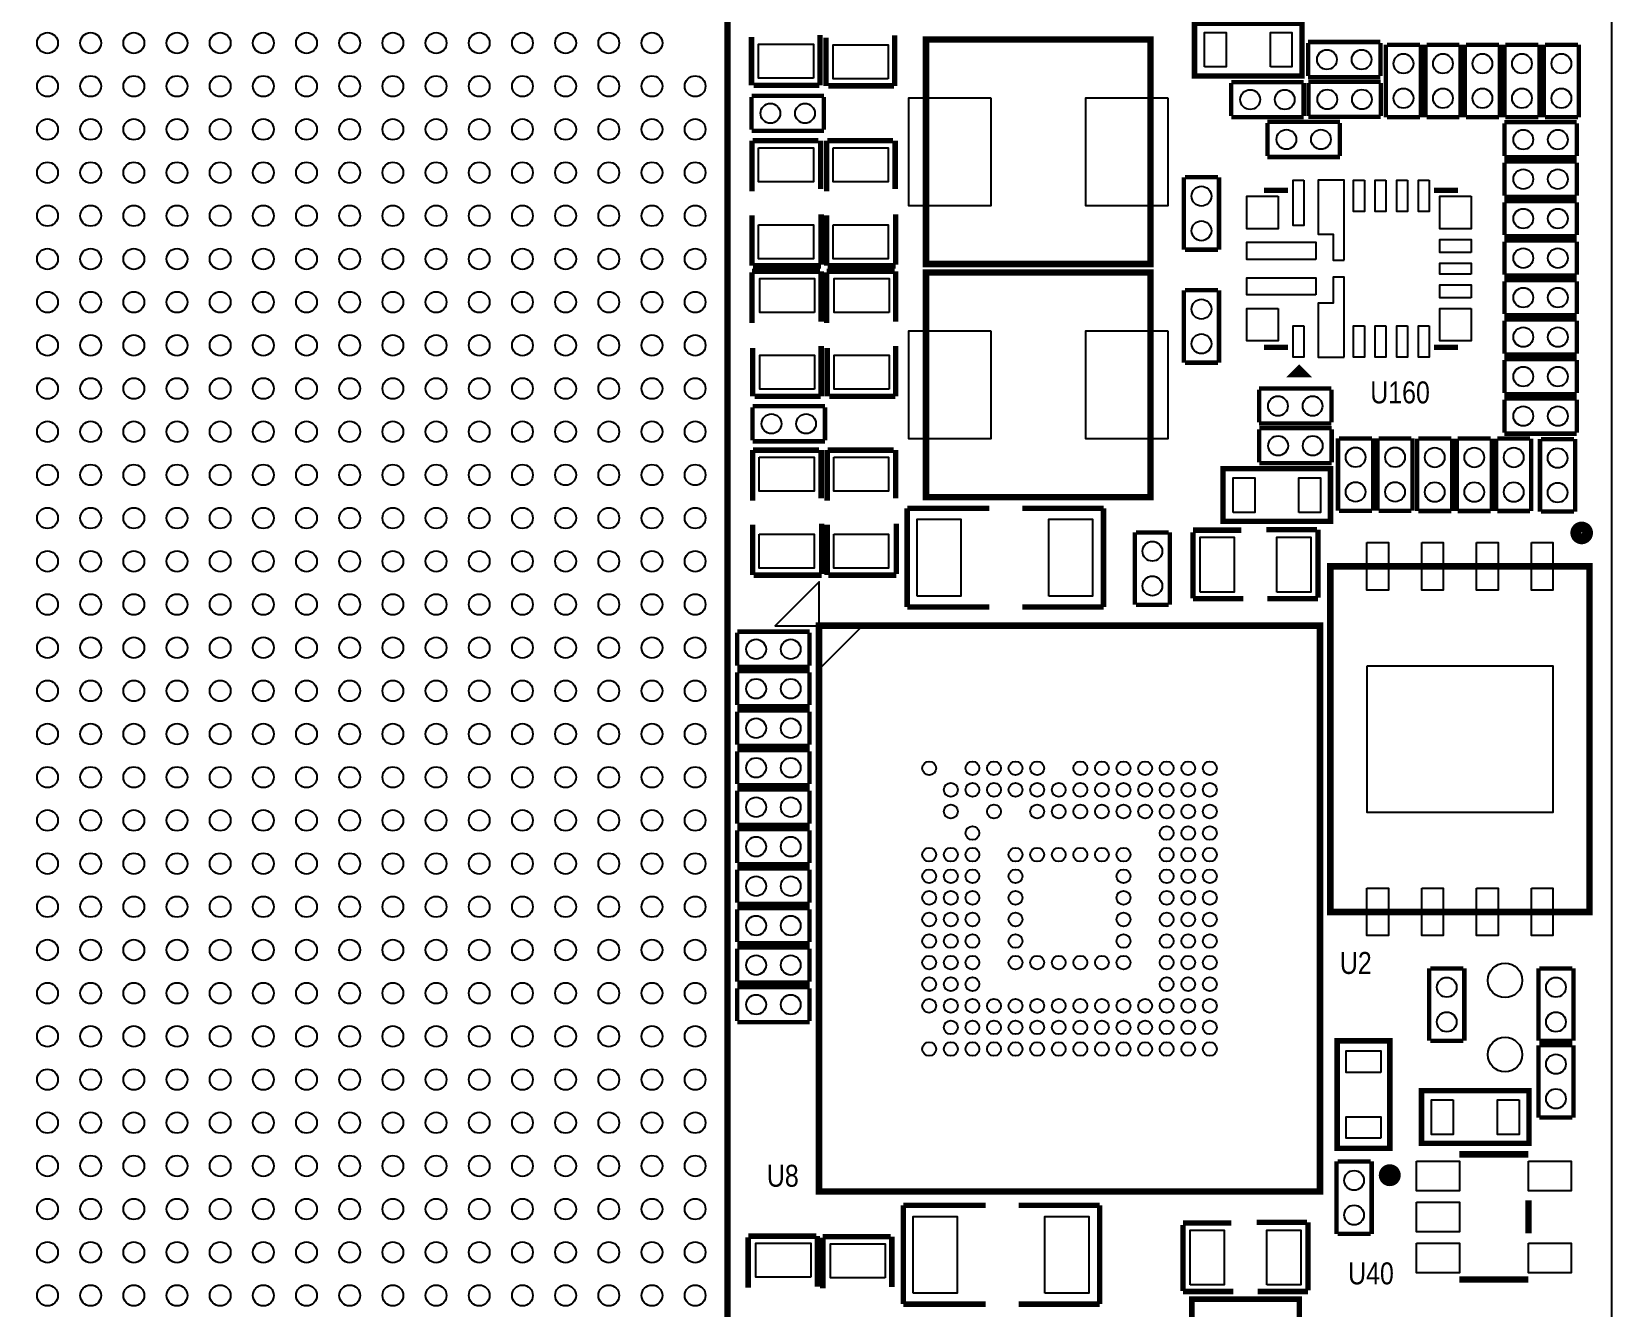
# Model space of a CAD drawing. Extents: x 0 to 80, y 0 to 80.
# Drawn here: x 43.41 to 80, y 33.29 to 62.83 of the extents above; entities that cross this region are included whole.
import ezdxf

# ---------------------------------------------------------------- set-up
doc = ezdxf.new("R2010")
doc.units = 0
for name, color, linetype in [('BG_OUTLINE', 2, 'CONTINUOUS'), ('PG_SILKSCREEN_TOP', 3, 'CONTINUOUS'), ('PIN_TOP', 4, 'CONTINUOUS'), ('RD_SILKSCREEN_TOP', 5, 'CONTINUOUS')]:
    doc.layers.add(name, color=color, linetype=linetype)

msp = doc.modelspace()

# ---------------------------------------------------------------- linework, layer by layer
at = {"layer": 'BG_OUTLINE'}
msp.add_lwpolyline([(0, 0), (0, 79.99984), (79.99984, 79.99984), (79.99984, 0)], close=True, dxfattribs=at)
at = {"layer": 'PG_SILKSCREEN_TOP'}
for points, const_width in [([(59.527694, 20.812506), (59.527694, 63.312294), (17.027906, 63.312294), (17.027906, 20.812506)], 0.150114), ([(72.8345, 63.0174), (70.3453, 63.0174), (70.3453, 61.7982), (72.8345, 61.7982)], 0.127), ([(64.125856, 57.445656), (69.325744, 57.445656), (69.325744, 62.645544), (64.125856, 62.645544)], 0.150114), ([(64.125856, 52.048156), (69.325744, 52.048156), (69.325744, 57.248044), (64.125856, 57.248044)], 0.150114), ([(72.61352, 54.88178), (72.76592, 55.03418), (72.91832, 54.88178)], 0.124968), ([(73.4949, 52.705), (71.0057, 52.705), (71.0057, 51.4858), (73.4949, 51.4858)], 0.127), ([(73.492106, 50.443892), (73.492106, 42.443908), (79.492094, 42.443908), (79.492094, 50.443892)], 0.1524), ([(61.64961, 35.969702), (73.24979, 35.969702), (73.24979, 49.069498), (61.64961, 49.069498)], 0.1524), ([(73.6473, 39.4589), (73.6473, 36.9697), (74.8665, 36.9697), (74.8665, 39.4589)], 0.127), ([(75.6031, 37.084), (78.0923, 37.084), (78.0923, 38.3032), (75.6031, 38.3032)], 0.127), ([(72.771, 33.4772), (70.2818, 33.4772), (70.2818, 32.258), (72.771, 32.258)], 0.127)]:
    msp.add_lwpolyline(points, close=True, dxfattribs=dict(at, const_width=const_width))
for points, const_width in [([(60.0837, 62.6999), (60.0837, 61.5823)], 0.127), ([(61.6712, 61.5823), (61.6712, 62.7507)], 0.127), ([(61.8109, 62.6872), (61.8109, 61.5696)], 0.127), ([(63.3984, 61.5696), (63.3984, 62.738)], 0.127), ([(72.9742, 62.5856), (74.6506, 62.5856)], 0.1016), ([(72.9742, 61.7982), (72.9742, 62.5602)], 0.1016), ([(74.6506, 62.5602), (74.6506, 61.7982)], 0.1016), ([(74.7776, 60.8457), (74.7776, 62.5221)], 0.1016), ([(74.803, 62.5221), (75.565, 62.5221)], 0.1016), ([(75.5904, 62.5221), (75.5904, 60.8457)], 0.1016), ([(75.692, 60.8457), (75.692, 62.5221)], 0.1016), ([(75.7174, 62.5221), (76.4794, 62.5221)], 0.1016), ([(76.5048, 62.5221), (76.5048, 60.8457)], 0.1016), ([(76.6064, 60.8457), (76.6064, 62.5221)], 0.1016), ([(76.6318, 62.5221), (77.3938, 62.5221)], 0.1016), ([(77.4192, 62.5221), (77.4192, 60.8457)], 0.1016), ([(77.5208, 60.8457), (77.5208, 62.5221)], 0.1016), ([(77.5462, 62.5221), (78.3082, 62.5221)], 0.1016), ([(78.3336, 62.5221), (78.3336, 60.8457)], 0.1016), ([(78.4352, 60.8457), (78.4352, 62.5221)], 0.1016), ([(78.4606, 62.5221), (79.2226, 62.5221)], 0.1016), ([(79.248, 62.5221), (79.248, 60.8457)], 0.1016), ([(60.1345, 61.5823), (61.6585, 61.5823)], 0.127), ([(61.8617, 61.5696), (63.3857, 61.5696)], 0.127), ([(71.1962, 61.6585), (72.8726, 61.6585)], 0.1016), ([(71.1962, 60.8711), (71.1962, 61.6331)], 0.1016), ([(72.8726, 61.6331), (72.8726, 60.8711)], 0.1016), ([(74.6506, 61.7728), (72.9742, 61.7728)], 0.1016), ([(72.98182, 61.66358), (74.65822, 61.66358)], 0.1016), ([(72.98182, 60.87618), (72.98182, 61.63818)], 0.1016), ([(74.65822, 61.63818), (74.65822, 60.87618)], 0.1016), ([(60.0837, 61.341), (61.7601, 61.341)], 0.1016), ([(60.0837, 60.5536), (60.0837, 61.3156)], 0.1016), ([(61.7601, 61.3156), (61.7601, 60.5536)], 0.1016), ([(72.8726, 60.8457), (71.1962, 60.8457)], 0.1016), ([(72.0344, 60.73648), (73.7108, 60.73648)], 0.1016), ([(72.0344, 59.94908), (72.0344, 60.71108)], 0.1016), ([(74.65822, 60.85078), (72.98182, 60.85078)], 0.1016), ([(73.7108, 60.71108), (73.7108, 59.94908)], 0.1016), ([(75.565, 60.8457), (74.803, 60.8457)], 0.1016), ([(76.4794, 60.8457), (75.7174, 60.8457)], 0.1016), ([(77.3938, 60.8457), (76.6318, 60.8457)], 0.1016), ([(77.5208, 60.7314), (79.1972, 60.7314)], 0.1016), ([(77.5208, 59.944), (77.5208, 60.706)], 0.1016), ([(78.3082, 60.8457), (77.5462, 60.8457)], 0.1016), ([(79.2226, 60.8457), (78.4606, 60.8457)], 0.1016), ([(79.1972, 60.706), (79.1972, 59.944)], 0.1016), ([(61.7601, 60.5282), (60.0837, 60.5282)], 0.1016), ([(60.0964, 60.2996), (60.0964, 59.1312)], 0.127), ([(61.6331, 60.2996), (60.1091, 60.2996)], 0.127), ([(61.6839, 59.182), (61.6839, 60.2996)], 0.127), ([(61.8236, 60.2996), (61.8236, 59.1312)], 0.127), ([(63.3603, 60.2996), (61.8363, 60.2996)], 0.127), ([(63.4111, 59.182), (63.4111, 60.2996)], 0.127), ([(73.7108, 59.92368), (72.0344, 59.92368)], 0.1016), ([(79.1972, 59.9186), (77.5208, 59.9186)], 0.1016), ([(77.5208, 59.817), (79.1972, 59.817)], 0.1016), ([(77.5208, 59.0296), (77.5208, 59.7916)], 0.1016), ([(79.1972, 59.7916), (79.1972, 59.0296)], 0.1016), ([(70.09892, 57.77738), (70.09892, 59.45378)], 0.1016), ([(70.12432, 59.45378), (70.88632, 59.45378)], 0.1016), ([(70.91172, 59.45378), (70.91172, 57.77738)], 0.1016), ([(71.95312, 59.14898), (72.51192, 59.14898)], 0.124968), ([(75.89012, 59.14898), (76.44892, 59.14898)], 0.124968), ([(79.1972, 59.0042), (77.5208, 59.0042)], 0.1016), ([(77.5208, 58.9026), (79.1972, 58.9026)], 0.1016), ([(77.5208, 58.1152), (77.5208, 58.8772)], 0.1016), ([(79.1972, 58.8772), (79.1972, 58.1152)], 0.1016), ([(60.0964, 57.404), (60.0964, 58.5724)], 0.127), ([(61.6966, 58.5978), (61.6966, 57.4294)], 0.127), ([(61.8236, 57.404), (61.8236, 58.5724)], 0.127), ([(63.4238, 58.5978), (63.4238, 57.4294)], 0.127), ([(70.88632, 57.77738), (70.12432, 57.77738)], 0.1016), ([(79.1972, 58.0898), (77.5208, 58.0898)], 0.1016), ([(77.5208, 57.9882), (79.1972, 57.9882)], 0.1016), ([(77.5208, 57.2008), (77.5208, 57.9628)], 0.1016), ([(79.1972, 57.9628), (79.1972, 57.2008)], 0.1016), ([(61.6966, 57.404), (60.1218, 57.404)], 0.127), ([(63.4238, 57.404), (61.849, 57.404)], 0.127), ([(60.0964, 57.277), (61.6712, 57.277)], 0.127), ([(60.0964, 56.0832), (60.0964, 57.2516)], 0.127), ([(61.6966, 57.277), (61.6966, 56.1086)], 0.127), ([(61.8236, 57.277), (63.3984, 57.277)], 0.127), ([(61.8236, 56.0832), (61.8236, 57.2516)], 0.127), ([(63.4238, 57.277), (63.4238, 56.1086)], 0.127), ([(79.1972, 57.1754), (77.5208, 57.1754)], 0.1016), ([(77.5208, 57.0738), (79.1972, 57.0738)], 0.1016), ([(77.5208, 56.2864), (77.5208, 57.0484)], 0.1016), ([(79.1972, 57.0484), (79.1972, 56.2864)], 0.1016), ([(70.09892, 55.16118), (70.09892, 56.83758)], 0.1016), ([(70.12432, 56.83758), (70.88632, 56.83758)], 0.1016), ([(70.91172, 56.83758), (70.91172, 55.16118)], 0.1016), ([(79.1972, 56.261), (77.5208, 56.261)], 0.1016), ([(77.5208, 56.1594), (79.1972, 56.1594)], 0.1016), ([(77.5208, 55.372), (77.5208, 56.134)], 0.1016), ([(79.1972, 56.134), (79.1972, 55.372)], 0.1016), ([(60.1091, 55.499), (60.1091, 54.3814)], 0.127), ([(61.6966, 54.3814), (61.6966, 55.5498)], 0.127), ([(61.8363, 55.499), (61.8363, 54.3814)], 0.127), ([(63.4238, 54.3814), (63.4238, 55.5498)], 0.127), ([(71.95312, 55.51678), (72.51192, 55.51678)], 0.124968), ([(75.89012, 55.51678), (76.44892, 55.51678)], 0.124968), ([(79.1972, 55.3466), (77.5208, 55.3466)], 0.1016), ([(77.5208, 55.245), (79.1972, 55.245)], 0.1016), ([(77.5208, 54.4576), (77.5208, 55.2196)], 0.1016), ([(79.1972, 55.2196), (79.1972, 54.4576)], 0.1016), ([(70.88632, 55.16118), (70.12432, 55.16118)], 0.1016), ([(71.83882, 54.56428), (73.51522, 54.56428)], 0.1016), ([(71.83882, 53.77688), (71.83882, 54.53888)], 0.1016), ([(73.51522, 54.53888), (73.51522, 53.77688)], 0.1016), ([(60.1091, 54.1528), (61.7855, 54.1528)], 0.1016), ([(60.1091, 53.3654), (60.1091, 54.1274)], 0.1016), ([(60.1599, 54.3814), (61.6839, 54.3814)], 0.127), ([(61.7855, 54.1274), (61.7855, 53.3654)], 0.1016), ([(61.8871, 54.3814), (63.4111, 54.3814)], 0.127), ([(79.1972, 54.4322), (77.5208, 54.4322)], 0.1016), ([(77.5208, 54.3306), (79.1972, 54.3306)], 0.1016), ([(77.5208, 53.5432), (77.5208, 54.3052)], 0.1016), ([(79.1972, 54.3052), (79.1972, 53.5432)], 0.1016), ([(73.51522, 53.75148), (71.83882, 53.75148)], 0.1016), ([(71.8439, 53.6448), (73.5203, 53.6448)], 0.1016), ([(71.8439, 52.8574), (71.8439, 53.6194)], 0.1016), ([(73.5203, 53.6194), (73.5203, 52.8574)], 0.1016), ([(73.66762, 51.73218), (73.66762, 53.40858)], 0.1016), ([(73.69302, 53.40858), (74.45502, 53.40858)], 0.1016), ([(74.48042, 53.40858), (74.48042, 51.73218)], 0.1016), ([(74.58202, 51.73218), (74.58202, 53.40858)], 0.1016), ([(74.60742, 53.40858), (75.36942, 53.40858)], 0.1016), ([(75.39482, 53.40858), (75.39482, 51.73218)], 0.1016), ([(75.5015, 51.7271), (75.5015, 53.4035)], 0.1016), ([(75.5269, 53.4035), (76.2889, 53.4035)], 0.1016), ([(76.3143, 53.4035), (76.3143, 51.7271)], 0.1016), ([(76.4159, 51.7271), (76.4159, 53.4035)], 0.1016), ([(76.4413, 53.4035), (77.2033, 53.4035)], 0.1016), ([(77.2287, 53.4035), (77.2287, 51.7271)], 0.1016), ([(77.3303, 51.7271), (77.3303, 53.4035)], 0.1016), ([(77.3557, 53.4035), (78.1177, 53.4035)], 0.1016), ([(79.1972, 53.5178), (77.5208, 53.5178)], 0.1016), ([(78.1431, 53.4035), (78.1431, 51.7271)], 0.1016), ([(78.3463, 51.7144), (78.3463, 53.3908)], 0.1016), ([(78.3717, 53.3908), (79.1337, 53.3908)], 0.1016), ([(79.1591, 53.3908), (79.1591, 51.7144)], 0.1016), ([(60.1091, 53.1368), (60.1091, 51.9684)], 0.127), ([(61.7855, 53.34), (60.1091, 53.34)], 0.1016), ([(61.6458, 53.1368), (60.1218, 53.1368)], 0.127), ([(61.6966, 52.0192), (61.6966, 53.1368)], 0.127), ([(61.8363, 53.1368), (61.8363, 51.9684)], 0.127), ([(63.373, 53.1368), (61.849, 53.1368)], 0.127), ([(63.4238, 52.0192), (63.4238, 53.1368)], 0.127), ([(73.5203, 52.832), (71.8439, 52.832)], 0.1016), ([(63.6905, 51.7906), (63.6905, 49.5046)], 0.127), ([(65.5955, 51.7906), (63.6905, 51.7906)], 0.127), ([(66.3575, 51.7906), (68.2371, 51.7906)], 0.127), ([(68.2371, 51.7906), (68.2371, 49.5046)], 0.127), ([(74.45502, 51.73218), (73.69302, 51.73218)], 0.1016), ([(75.36942, 51.73218), (74.60742, 51.73218)], 0.1016), ([(76.2889, 51.7271), (75.5269, 51.7271)], 0.1016), ([(77.2033, 51.7271), (76.4413, 51.7271)], 0.1016), ([(78.1177, 51.7271), (77.3557, 51.7271)], 0.1016), ([(79.1337, 51.7144), (78.3717, 51.7144)], 0.1016), ([(60.1091, 50.2412), (60.1091, 51.4096)], 0.127), ([(61.7093, 51.435), (61.7093, 50.2666)], 0.127), ([(61.8363, 50.2412), (61.8363, 51.4096)], 0.127), ([(63.4365, 51.435), (63.4365, 50.2666)], 0.127), ([(68.961, 49.5554), (68.961, 51.2318)], 0.1016), ([(68.9864, 51.2318), (69.7484, 51.2318)], 0.1016), ([(69.7738, 51.2318), (69.7738, 49.5554)], 0.1016), ([(71.4248, 51.2826), (70.3072, 51.2826)], 0.127), ([(70.3072, 51.2318), (70.3072, 49.7078)], 0.127), ([(72.009, 51.2953), (73.1774, 51.2953)], 0.127), ([(73.2028, 51.2953), (73.2028, 49.7205)], 0.127), ([(61.7093, 50.2412), (60.1345, 50.2412)], 0.127), ([(63.4365, 50.2412), (61.8617, 50.2412)], 0.127), ([(63.6905, 49.5046), (65.5955, 49.5046)], 0.127), ([(68.2371, 49.5046), (66.3575, 49.5046)], 0.127), ([(69.7484, 49.5554), (68.9864, 49.5554)], 0.1016), ([(70.3072, 49.6951), (71.4756, 49.6951)], 0.127), ([(73.2028, 49.6951), (72.0344, 49.6951)], 0.127), ([(59.7535, 48.9331), (61.4299, 48.9331)], 0.1016), ([(59.7535, 48.1457), (59.7535, 48.9077)], 0.1016), ([(61.4299, 48.9077), (61.4299, 48.1457)], 0.1016), ([(61.4299, 48.1203), (59.7535, 48.1203)], 0.1016), ([(59.7535, 48.0187), (61.4299, 48.0187)], 0.1016), ([(59.7535, 47.2313), (59.7535, 47.9933)], 0.1016), ([(61.4299, 47.9933), (61.4299, 47.2313)], 0.1016), ([(61.4299, 47.2059), (59.7535, 47.2059)], 0.1016), ([(59.7535, 47.1043), (61.4299, 47.1043)], 0.1016), ([(59.7535, 46.3169), (59.7535, 47.0789)], 0.1016), ([(61.4299, 47.0789), (61.4299, 46.3169)], 0.1016), ([(61.4299, 46.2915), (59.7535, 46.2915)], 0.1016), ([(59.7535, 46.1899), (61.4299, 46.1899)], 0.1016), ([(59.7535, 45.4025), (59.7535, 46.1645)], 0.1016), ([(61.4299, 46.1645), (61.4299, 45.4025)], 0.1016), ([(61.4299, 45.3771), (59.7535, 45.3771)], 0.1016), ([(59.7535, 45.2755), (61.4299, 45.2755)], 0.1016), ([(59.7535, 44.4881), (59.7535, 45.2501)], 0.1016), ([(61.4299, 45.2501), (61.4299, 44.4881)], 0.1016), ([(61.4299, 44.4627), (59.7535, 44.4627)], 0.1016), ([(59.7535, 44.3611), (61.4299, 44.3611)], 0.1016), ([(59.7535, 43.5737), (59.7535, 44.3357)], 0.1016), ([(61.4299, 44.3357), (61.4299, 43.5737)], 0.1016), ([(61.4299, 43.5483), (59.7535, 43.5483)], 0.1016), ([(59.7535, 43.4467), (61.4299, 43.4467)], 0.1016), ([(59.7535, 42.6593), (59.7535, 43.4213)], 0.1016), ([(61.4299, 43.4213), (61.4299, 42.6593)], 0.1016), ([(61.4299, 42.6339), (59.7535, 42.6339)], 0.1016), ([(59.7535, 42.5323), (61.4299, 42.5323)], 0.1016), ([(59.7535, 41.7449), (59.7535, 42.5069)], 0.1016), ([(61.4299, 42.5069), (61.4299, 41.7449)], 0.1016), ([(61.4299, 41.7195), (59.7535, 41.7195)], 0.1016), ([(59.7535, 41.6179), (61.4299, 41.6179)], 0.1016), ([(59.7535, 40.8305), (59.7535, 41.5925)], 0.1016), ([(61.4299, 41.5925), (61.4299, 40.8305)], 0.1016), ([(75.7809, 39.4589), (75.7809, 41.1353)], 0.1016), ([(75.8063, 41.1353), (76.5683, 41.1353)], 0.1016), ([(76.5937, 41.1353), (76.5937, 39.4589)], 0.1016), ([(78.3082, 39.4589), (78.3082, 41.1353)], 0.1016), ([(78.3336, 41.1353), (79.0956, 41.1353)], 0.1016), ([(79.121, 41.1353), (79.121, 39.4589)], 0.1016), ([(61.4299, 40.8051), (59.7535, 40.8051)], 0.1016), ([(59.7535, 40.7035), (61.4299, 40.7035)], 0.1016), ([(59.7535, 39.9161), (59.7535, 40.6781)], 0.1016), ([(61.4299, 40.6781), (61.4299, 39.9161)], 0.1016), ([(61.4299, 39.8907), (59.7535, 39.8907)], 0.1016), ([(76.5683, 39.4589), (75.8063, 39.4589)], 0.1016), ([(78.3082, 37.6809), (78.3082, 39.3573)], 0.1016), ([(79.0956, 39.4589), (78.3336, 39.4589)], 0.1016), ([(78.3336, 39.3573), (79.0956, 39.3573)], 0.1016), ([(79.121, 39.3573), (79.121, 37.6809)], 0.1016), ([(79.0956, 37.6809), (78.3336, 37.6809)], 0.1016), ([(73.6346, 34.9885), (73.6346, 36.6649)], 0.1016), ([(73.66, 36.6649), (74.422, 36.6649)], 0.1016), ([(74.4474, 36.6649), (74.4474, 34.9885)], 0.1016), ([(76.4794, 36.832286), (78.0796, 36.832286)], 0.1524), ([(63.6016, 35.6489), (63.6016, 33.3629)], 0.127), ([(65.5066, 35.6489), (63.6016, 35.6489)], 0.127), ([(66.2686, 35.6489), (68.1482, 35.6489)], 0.127), ([(68.1482, 35.6489), (68.1482, 33.3629)], 0.127), ([(78.0796, 35.7632), (78.0796, 35.0012)], 0.1524), ([(71.1962, 35.2425), (70.0786, 35.2425)], 0.127), ([(70.0786, 35.1917), (70.0786, 33.6677)], 0.127), ([(71.7804, 35.2552), (72.9488, 35.2552)], 0.127), ([(72.9742, 35.2552), (72.9742, 33.6804)], 0.127), ([(60.0075, 34.9377), (61.5823, 34.9377)], 0.127), ([(60.0075, 33.7439), (60.0075, 34.9123)], 0.127), ([(61.6077, 34.9377), (61.6077, 33.7693)], 0.127), ([(61.7347, 34.925), (63.3095, 34.925)], 0.127), ([(61.7347, 33.7312), (61.7347, 34.8996)], 0.127), ([(63.3349, 34.925), (63.3349, 33.7566)], 0.127), ([(74.422, 34.9885), (73.66, 34.9885)], 0.1016), ([(70.0786, 33.655), (71.247, 33.655)], 0.127), ([(72.9742, 33.655), (71.8058, 33.655)], 0.127), ([(78.0796, 33.932114), (76.4794, 33.932114)], 0.1524), ([(63.6016, 33.3629), (65.5066, 33.3629)], 0.127), ([(68.1482, 33.3629), (66.2686, 33.3629)], 0.127)]:
    msp.add_lwpolyline(points, dxfattribs=dict(at, const_width=const_width))
for points, const_width in [([(79.448406, 51.2191, 1), (79.174594, 51.2191, 1)], 0.249936), ([(74.9935, 36.3474, 1), (74.7395, 36.3474, 1)], 0.254)]:
    msp.add_lwpolyline(points, format="xyb", close=True, dxfattribs=dict(at, const_width=const_width))
for points in [[(61.648848, 49.070514), (61.648848, 50.086514), (60.632848, 49.070514)], [(61.642752, 49.075086), (61.642752, 48.059086), (62.658752, 49.075086)]]:
    msp.add_lwpolyline(points, close=True, dxfattribs=at)
at = {"layer": 'PIN_TOP'}
for points in [[(70.57771, 62.00775), (70.57771, 62.80785), (71.077836, 62.80785), (71.077836, 62.00775)], [(72.10171, 62.00775), (72.10171, 62.80785), (72.601836, 62.80785), (72.601836, 62.00775)], [(61.5188, 61.7474), (60.2488, 61.7474), (60.2488, 62.5348), (61.5188, 62.5348)], [(63.246, 61.7347), (61.976, 61.7347), (61.976, 62.5221), (63.246, 62.5221)], [(65.625726, 61.295661), (65.625726, 58.795539), (63.725806, 58.795539), (63.725806, 61.295661)], [(69.725794, 61.295661), (69.725794, 58.795539), (67.825874, 58.795539), (67.825874, 61.295661)], [(60.2488, 60.1345), (61.5188, 60.1345), (61.5188, 59.3471), (60.2488, 59.3471)], [(61.976, 60.1345), (63.246, 60.1345), (63.246, 59.3471), (61.976, 59.3471)], [(72.878696, 59.388248), (72.878696, 58.338212), (72.62876, 58.338212), (72.62876, 59.388248)], [(73.808844, 57.538112), (73.808844, 59.387994), (73.208896, 59.387994), (73.208896, 58.13806), (73.558908, 58.13806), (73.558908, 57.538112)], [(74.278744, 59.388248), (74.278744, 58.663332), (74.028808, 58.663332), (74.028808, 59.388248)], [(74.778616, 59.388248), (74.778616, 58.663332), (74.52868, 58.663332), (74.52868, 59.388248)], [(75.278742, 59.388248), (75.278742, 58.663332), (75.028806, 58.663332), (75.028806, 59.388248)], [(75.778614, 59.388248), (75.778614, 58.663332), (75.528678, 58.663332), (75.528678, 59.388248)], [(72.278748, 59.013217), (72.278748, 58.263155), (71.553832, 58.263155), (71.553832, 59.013217)], [(76.75372, 59.013217), (76.75372, 58.263155), (76.028804, 58.263155), (76.028804, 59.013217)], [(60.2488, 58.3565), (61.5188, 58.3565), (61.5188, 57.5691), (60.2488, 57.5691)], [(61.976, 58.3565), (63.246, 58.3565), (63.246, 57.5691), (61.976, 57.5691)], [(73.153651, 57.548145), (71.553705, 57.548145), (71.553705, 57.948195), (73.153651, 57.948195)], [(76.75372, 57.713245), (76.028804, 57.713245), (76.028804, 58.013219), (76.75372, 58.013219)], [(76.75372, 57.213246), (76.028804, 57.213246), (76.028804, 57.463182), (76.75372, 57.463182)], [(61.5442, 56.3245), (60.2742, 56.3245), (60.2742, 57.1119), (61.5442, 57.1119)], [(63.2714, 56.3245), (62.0014, 56.3245), (62.0014, 57.1119), (63.2714, 57.1119)], [(73.153651, 56.728233), (71.553705, 56.728233), (71.553705, 57.128283), (73.153651, 57.128283)], [(73.808844, 55.28818), (73.808844, 57.138062), (73.558908, 57.138062), (73.558908, 56.538114), (73.208896, 56.538114), (73.208896, 55.28818)], [(76.75372, 56.663209), (76.028804, 56.663209), (76.028804, 56.963183), (76.75372, 56.963183)], [(72.278748, 56.413273), (72.278748, 55.663211), (71.553832, 55.663211), (71.553832, 56.413273)], [(76.75372, 56.413273), (76.75372, 55.663211), (76.028804, 55.663211), (76.028804, 56.413273)], [(72.878696, 56.013096), (72.878696, 55.28818), (72.62876, 55.28818), (72.62876, 56.013096)], [(74.278744, 56.013096), (74.278744, 55.28818), (74.028808, 55.28818), (74.028808, 56.013096)], [(74.778616, 56.013096), (74.778616, 55.28818), (74.52868, 55.28818), (74.52868, 56.013096)], [(75.278742, 56.013096), (75.278742, 55.28818), (75.028806, 55.28818), (75.028806, 56.013096)], [(75.778614, 56.013096), (75.778614, 55.28818), (75.528678, 55.28818), (75.528678, 56.013096)], [(65.625726, 55.898161), (65.625726, 53.398039), (63.725806, 53.398039), (63.725806, 55.898161)], [(69.725794, 55.898161), (69.725794, 53.398039), (67.825874, 53.398039), (67.825874, 55.898161)], [(61.5442, 54.5465), (60.2742, 54.5465), (60.2742, 55.3339), (61.5442, 55.3339)], [(63.2714, 54.5465), (62.0014, 54.5465), (62.0014, 55.3339), (63.2714, 55.3339)], [(60.2615, 52.9717), (61.5315, 52.9717), (61.5315, 52.1843), (60.2615, 52.1843)], [(61.9887, 52.9717), (63.2587, 52.9717), (63.2587, 52.1843), (61.9887, 52.1843)], [(71.23811, 51.69535), (71.23811, 52.49545), (71.738236, 52.49545), (71.738236, 51.69535)], [(72.76211, 51.69535), (72.76211, 52.49545), (73.262236, 52.49545), (73.262236, 51.69535)], [(63.9191, 49.7586), (63.9191, 51.5366), (64.9351, 51.5366), (64.9351, 49.7586)], [(66.9671, 49.7586), (66.9671, 51.5366), (67.9831, 51.5366), (67.9831, 49.7586)], [(60.2615, 51.1937), (61.5315, 51.1937), (61.5315, 50.4063), (60.2615, 50.4063)], [(61.9887, 51.1937), (63.2587, 51.1937), (63.2587, 50.4063), (61.9887, 50.4063)], [(70.4723, 49.8475), (70.4723, 51.1175), (71.2597, 51.1175), (71.2597, 49.8475)], [(72.2503, 49.8475), (72.2503, 51.1175), (73.0377, 51.1175), (73.0377, 49.8475)], [(74.337164, 50.993929), (74.837036, 50.993929), (74.837036, 49.893855), (74.337164, 49.893855)], [(75.607164, 50.993929), (76.107036, 50.993929), (76.107036, 49.893855), (75.607164, 49.893855)], [(76.877164, 50.993929), (77.377036, 50.993929), (77.377036, 49.893855), (76.877164, 49.893855)], [(78.147164, 50.993929), (78.647036, 50.993929), (78.647036, 49.893855), (78.147164, 49.893855)], [(74.342117, 48.143922), (78.642083, 48.143922), (78.642083, 44.743878), (74.342117, 44.743878)], [(74.337164, 42.993945), (74.837036, 42.993945), (74.837036, 41.893871), (74.337164, 41.893871)], [(75.607164, 42.993945), (76.107036, 42.993945), (76.107036, 41.893871), (75.607164, 41.893871)], [(76.877164, 42.993945), (77.377036, 42.993945), (77.377036, 41.893871), (76.877164, 41.893871)], [(78.147164, 42.993945), (78.647036, 42.993945), (78.647036, 41.893871), (78.147164, 41.893871)], [(74.65695, 38.726237), (73.85685, 38.726237), (73.85685, 39.226363), (74.65695, 39.226363)], [(76.335763, 38.09365), (76.335763, 37.29355), (75.835637, 37.29355), (75.835637, 38.09365)], [(77.859763, 38.09365), (77.859763, 37.29355), (77.359637, 37.29355), (77.359637, 38.09365)], [(74.65695, 37.202237), (73.85685, 37.202237), (73.85685, 37.702363), (74.65695, 37.702363)], [(75.489308, 36.67506), (76.479908, 36.67506), (76.479908, 35.98926), (75.489308, 35.98926)], [(78.079092, 36.67506), (79.069692, 36.67506), (79.069692, 35.98926), (78.079092, 35.98926)], [(75.489308, 35.7251), (76.479908, 35.7251), (76.479908, 35.0393), (75.489308, 35.0393)], [(63.8302, 33.6169), (63.8302, 35.3949), (64.8462, 35.3949), (64.8462, 33.6169)], [(66.8782, 33.6169), (66.8782, 35.3949), (67.8942, 35.3949), (67.8942, 33.6169)], [(61.4553, 33.9852), (60.1853, 33.9852), (60.1853, 34.7726), (61.4553, 34.7726)], [(70.2437, 33.8074), (70.2437, 35.0774), (71.0311, 35.0774), (71.0311, 33.8074)], [(72.0217, 33.8074), (72.0217, 35.0774), (72.8091, 35.0774), (72.8091, 33.8074)], [(75.489308, 34.77514), (76.479908, 34.77514), (76.479908, 34.08934), (75.489308, 34.08934)], [(78.079092, 34.77514), (79.069692, 34.77514), (79.069692, 34.08934), (78.079092, 34.08934)], [(63.1825, 33.9725), (61.9125, 33.9725), (61.9125, 34.7599), (63.1825, 34.7599)]]:
    msp.add_lwpolyline(points, close=True, dxfattribs=at)
for centre, radius in [((43.777916, 62.562486), 0.2413), ((44.777914, 62.562486), 0.2413), ((45.777912, 62.562486), 0.2413), ((46.77791, 62.562486), 0.2413), ((47.777908, 62.562486), 0.2413), ((48.777906, 62.562486), 0.2413), ((49.777904, 62.562486), 0.2413), ((50.777902, 62.562486), 0.2413), ((51.7779, 62.562486), 0.2413), ((52.777898, 62.562486), 0.2413), ((53.777896, 62.562486), 0.2413), ((54.777894, 62.562486), 0.2413), ((55.777892, 62.562486), 0.2413), ((56.77789, 62.562486), 0.2413), ((57.777888, 62.562486), 0.2413), ((73.411588, 62.1792), 0.2286), ((74.213212, 62.1792), 0.2286), ((75.184, 62.084712), 0.2286), ((76.0984, 62.084712), 0.2286), ((77.0128, 62.084712), 0.2286), ((77.9272, 62.084712), 0.2286), ((78.8416, 62.084712), 0.2286), ((43.777916, 61.562488), 0.2413), ((44.777914, 61.562488), 0.2413), ((45.777912, 61.562488), 0.2413), ((46.77791, 61.562488), 0.2413), ((47.777908, 61.562488), 0.2413), ((48.777906, 61.562488), 0.2413), ((49.777904, 61.562488), 0.2413), ((50.777902, 61.562488), 0.2413), ((51.7779, 61.562488), 0.2413), ((52.777898, 61.562488), 0.2413), ((53.777896, 61.562488), 0.2413), ((54.777894, 61.562488), 0.2413), ((55.777892, 61.562488), 0.2413), ((56.77789, 61.562488), 0.2413), ((57.777888, 61.562488), 0.2413), ((58.777886, 61.562488), 0.2413), ((71.633588, 61.2521), 0.2286), ((72.435212, 61.2521), 0.2286), ((73.419208, 61.25718), 0.2286), ((74.220832, 61.25718), 0.2286), ((75.184, 61.283088), 0.2286), ((76.0984, 61.283088), 0.2286), ((77.0128, 61.283088), 0.2286), ((77.9272, 61.283088), 0.2286), ((78.8416, 61.283088), 0.2286), ((60.521088, 60.9346), 0.2286), ((61.322712, 60.9346), 0.2286), ((43.777916, 60.56249), 0.2413), ((44.777914, 60.56249), 0.2413), ((45.777912, 60.56249), 0.2413), ((46.77791, 60.56249), 0.2413), ((47.777908, 60.56249), 0.2413), ((48.777906, 60.56249), 0.2413), ((49.777904, 60.56249), 0.2413), ((50.777902, 60.56249), 0.2413), ((51.7779, 60.56249), 0.2413), ((52.777898, 60.56249), 0.2413), ((53.777896, 60.56249), 0.2413), ((54.777894, 60.56249), 0.2413), ((55.777892, 60.56249), 0.2413), ((56.77789, 60.56249), 0.2413), ((57.777888, 60.56249), 0.2413), ((58.777886, 60.56249), 0.2413), ((72.471788, 60.33008), 0.2286), ((73.273412, 60.33008), 0.2286), ((77.958188, 60.325), 0.2286), ((78.759812, 60.325), 0.2286), ((43.777916, 59.562492), 0.2413), ((44.777914, 59.562492), 0.2413), ((45.777912, 59.562492), 0.2413), ((46.77791, 59.562492), 0.2413), ((47.777908, 59.562492), 0.2413), ((48.777906, 59.562492), 0.2413), ((49.777904, 59.562492), 0.2413), ((50.777902, 59.562492), 0.2413), ((51.7779, 59.562492), 0.2413), ((52.777898, 59.562492), 0.2413), ((53.777896, 59.562492), 0.2413), ((54.777894, 59.562492), 0.2413), ((55.777892, 59.562492), 0.2413), ((56.77789, 59.562492), 0.2413), ((57.777888, 59.562492), 0.2413), ((58.777886, 59.562492), 0.2413), ((77.958188, 59.4106), 0.2286), ((78.759812, 59.4106), 0.2286), ((70.50532, 59.016392), 0.2286), ((43.777916, 58.562494), 0.2413), ((44.777914, 58.562494), 0.2413), ((45.777912, 58.562494), 0.2413), ((46.77791, 58.562494), 0.2413), ((47.777908, 58.562494), 0.2413), ((48.777906, 58.562494), 0.2413), ((49.777904, 58.562494), 0.2413), ((50.777902, 58.562494), 0.2413), ((51.7779, 58.562494), 0.2413), ((52.777898, 58.562494), 0.2413), ((53.777896, 58.562494), 0.2413), ((54.777894, 58.562494), 0.2413), ((55.777892, 58.562494), 0.2413), ((56.77789, 58.562494), 0.2413), ((57.777888, 58.562494), 0.2413), ((58.777886, 58.562494), 0.2413), ((77.958188, 58.4962), 0.2286), ((78.759812, 58.4962), 0.2286), ((70.50532, 58.214768), 0.2286), ((43.777916, 57.562496), 0.2413), ((44.777914, 57.562496), 0.2413), ((45.777912, 57.562496), 0.2413), ((46.77791, 57.562496), 0.2413), ((47.777908, 57.562496), 0.2413), ((48.777906, 57.562496), 0.2413), ((49.777904, 57.562496), 0.2413), ((50.777902, 57.562496), 0.2413), ((51.7779, 57.562496), 0.2413), ((52.777898, 57.562496), 0.2413), ((53.777896, 57.562496), 0.2413), ((54.777894, 57.562496), 0.2413), ((55.777892, 57.562496), 0.2413), ((56.77789, 57.562496), 0.2413), ((57.777888, 57.562496), 0.2413), ((58.777886, 57.562496), 0.2413), ((77.958188, 57.5818), 0.2286), ((78.759812, 57.5818), 0.2286), ((43.777916, 56.562498), 0.2413), ((44.777914, 56.562498), 0.2413), ((45.777912, 56.562498), 0.2413), ((46.77791, 56.562498), 0.2413), ((47.777908, 56.562498), 0.2413), ((48.777906, 56.562498), 0.2413), ((49.777904, 56.562498), 0.2413), ((50.777902, 56.562498), 0.2413), ((51.7779, 56.562498), 0.2413), ((52.777898, 56.562498), 0.2413), ((53.777896, 56.562498), 0.2413), ((54.777894, 56.562498), 0.2413), ((55.777892, 56.562498), 0.2413), ((56.77789, 56.562498), 0.2413), ((57.777888, 56.562498), 0.2413), ((58.777886, 56.562498), 0.2413), ((77.958188, 56.6674), 0.2286), ((78.759812, 56.6674), 0.2286), ((70.50532, 56.400192), 0.2286), ((43.777916, 55.5625), 0.2413), ((44.777914, 55.5625), 0.2413), ((45.777912, 55.5625), 0.2413), ((46.77791, 55.5625), 0.2413), ((47.777908, 55.5625), 0.2413), ((48.777906, 55.5625), 0.2413), ((49.777904, 55.5625), 0.2413), ((50.777902, 55.5625), 0.2413), ((51.7779, 55.5625), 0.2413), ((52.777898, 55.5625), 0.2413), ((53.777896, 55.5625), 0.2413), ((54.777894, 55.5625), 0.2413), ((55.777892, 55.5625), 0.2413), ((56.77789, 55.5625), 0.2413), ((57.777888, 55.5625), 0.2413), ((58.777886, 55.5625), 0.2413), ((70.50532, 55.598568), 0.2286), ((77.958188, 55.753), 0.2286), ((78.759812, 55.753), 0.2286), ((77.958188, 54.8386), 0.2286), ((78.759812, 54.8386), 0.2286), ((43.777916, 54.562502), 0.2413), ((44.777914, 54.562502), 0.2413), ((45.777912, 54.562502), 0.2413), ((46.77791, 54.562502), 0.2413), ((47.777908, 54.562502), 0.2413), ((48.777906, 54.562502), 0.2413), ((49.777904, 54.562502), 0.2413), ((50.777902, 54.562502), 0.2413), ((51.7779, 54.562502), 0.2413), ((52.777898, 54.562502), 0.2413), ((53.777896, 54.562502), 0.2413), ((54.777894, 54.562502), 0.2413), ((55.777892, 54.562502), 0.2413), ((56.77789, 54.562502), 0.2413), ((57.777888, 54.562502), 0.2413), ((58.777886, 54.562502), 0.2413), ((72.276208, 54.15788), 0.2286), ((73.077832, 54.15788), 0.2286), ((43.777916, 53.562504), 0.2413), ((44.777914, 53.562504), 0.2413), ((45.777912, 53.562504), 0.2413), ((46.77791, 53.562504), 0.2413), ((47.777908, 53.562504), 0.2413), ((48.777906, 53.562504), 0.2413), ((49.777904, 53.562504), 0.2413), ((50.777902, 53.562504), 0.2413), ((51.7779, 53.562504), 0.2413), ((52.777898, 53.562504), 0.2413), ((53.777896, 53.562504), 0.2413), ((54.777894, 53.562504), 0.2413), ((55.777892, 53.562504), 0.2413), ((56.77789, 53.562504), 0.2413), ((57.777888, 53.562504), 0.2413), ((58.777886, 53.562504), 0.2413), ((60.546488, 53.7464), 0.2286), ((61.348112, 53.7464), 0.2286), ((77.958188, 53.9242), 0.2286), ((78.759812, 53.9242), 0.2286), ((72.281288, 53.2384), 0.2286), ((73.082912, 53.2384), 0.2286), ((74.07402, 52.971192), 0.2286), ((74.98842, 52.971192), 0.2286), ((75.9079, 52.966112), 0.2286), ((76.8223, 52.966112), 0.2286), ((77.7367, 52.966112), 0.2286), ((78.7527, 52.953412), 0.2286), ((43.777916, 52.562506), 0.2413), ((44.777914, 52.562506), 0.2413), ((45.777912, 52.562506), 0.2413), ((46.77791, 52.562506), 0.2413), ((47.777908, 52.562506), 0.2413), ((48.777906, 52.562506), 0.2413), ((49.777904, 52.562506), 0.2413), ((50.777902, 52.562506), 0.2413), ((51.7779, 52.562506), 0.2413), ((52.777898, 52.562506), 0.2413), ((53.777896, 52.562506), 0.2413), ((54.777894, 52.562506), 0.2413), ((55.777892, 52.562506), 0.2413), ((56.77789, 52.562506), 0.2413), ((57.777888, 52.562506), 0.2413), ((58.777886, 52.562506), 0.2413), ((74.07402, 52.169568), 0.2286), ((74.98842, 52.169568), 0.2286), ((75.9079, 52.164488), 0.2286), ((76.8223, 52.164488), 0.2286), ((77.7367, 52.164488), 0.2286), ((78.7527, 52.151788), 0.2286), ((43.777916, 51.562508), 0.2413), ((44.777914, 51.562508), 0.2413), ((45.777912, 51.562508), 0.2413), ((46.77791, 51.562508), 0.2413), ((47.777908, 51.562508), 0.2413), ((48.777906, 51.562508), 0.2413), ((49.777904, 51.562508), 0.2413), ((50.777902, 51.562508), 0.2413), ((51.7779, 51.562508), 0.2413), ((52.777898, 51.562508), 0.2413), ((53.777896, 51.562508), 0.2413), ((54.777894, 51.562508), 0.2413), ((55.777892, 51.562508), 0.2413), ((56.77789, 51.562508), 0.2413), ((57.777888, 51.562508), 0.2413), ((58.777886, 51.562508), 0.2413), ((69.3674, 50.794412), 0.2286), ((43.777916, 50.56251), 0.2413), ((44.777914, 50.56251), 0.2413), ((45.777912, 50.56251), 0.2413), ((46.77791, 50.56251), 0.2413), ((47.777908, 50.56251), 0.2413), ((48.777906, 50.56251), 0.2413), ((49.777904, 50.56251), 0.2413), ((50.777902, 50.56251), 0.2413), ((51.7779, 50.56251), 0.2413), ((52.777898, 50.56251), 0.2413), ((53.777896, 50.56251), 0.2413), ((54.777894, 50.56251), 0.2413), ((55.777892, 50.56251), 0.2413), ((56.77789, 50.56251), 0.2413), ((57.777888, 50.56251), 0.2413), ((58.777886, 50.56251), 0.2413), ((69.3674, 49.992788), 0.2286), ((43.777916, 49.562512), 0.2413), ((44.777914, 49.562512), 0.2413), ((45.777912, 49.562512), 0.2413), ((46.77791, 49.562512), 0.2413), ((47.777908, 49.562512), 0.2413), ((48.777906, 49.562512), 0.2413), ((49.777904, 49.562512), 0.2413), ((50.777902, 49.562512), 0.2413), ((51.7779, 49.562512), 0.2413), ((52.777898, 49.562512), 0.2413), ((53.777896, 49.562512), 0.2413), ((54.777894, 49.562512), 0.2413), ((55.777892, 49.562512), 0.2413), ((56.77789, 49.562512), 0.2413), ((57.777888, 49.562512), 0.2413), ((58.777886, 49.562512), 0.2413), ((43.777916, 48.562514), 0.2413), ((44.777914, 48.562514), 0.2413), ((45.777912, 48.562514), 0.2413), ((46.77791, 48.562514), 0.2413), ((47.777908, 48.562514), 0.2413), ((48.777906, 48.562514), 0.2413), ((49.777904, 48.562514), 0.2413), ((50.777902, 48.562514), 0.2413), ((51.7779, 48.562514), 0.2413), ((52.777898, 48.562514), 0.2413), ((53.777896, 48.562514), 0.2413), ((54.777894, 48.562514), 0.2413), ((55.777892, 48.562514), 0.2413), ((56.77789, 48.562514), 0.2413), ((57.777888, 48.562514), 0.2413), ((58.777886, 48.562514), 0.2413), ((60.190888, 48.5267), 0.2286), ((60.992512, 48.5267), 0.2286), ((43.777916, 47.562516), 0.2413), ((44.777914, 47.562516), 0.2413), ((45.777912, 47.562516), 0.2413), ((46.77791, 47.562516), 0.2413), ((47.777908, 47.562516), 0.2413), ((48.777906, 47.562516), 0.2413), ((49.777904, 47.562516), 0.2413), ((50.777902, 47.562516), 0.2413), ((51.7779, 47.562516), 0.2413), ((52.777898, 47.562516), 0.2413), ((53.777896, 47.562516), 0.2413), ((54.777894, 47.562516), 0.2413), ((55.777892, 47.562516), 0.2413), ((56.77789, 47.562516), 0.2413), ((57.777888, 47.562516), 0.2413), ((58.777886, 47.562516), 0.2413), ((60.190888, 47.6123), 0.2286), ((60.992512, 47.6123), 0.2286), ((60.190888, 46.6979), 0.2286), ((60.992512, 46.6979), 0.2286), ((43.777916, 46.562518), 0.2413), ((44.777914, 46.562518), 0.2413), ((45.777912, 46.562518), 0.2413), ((46.77791, 46.562518), 0.2413), ((47.777908, 46.562518), 0.2413), ((48.777906, 46.562518), 0.2413), ((49.777904, 46.562518), 0.2413), ((50.777902, 46.562518), 0.2413), ((51.7779, 46.562518), 0.2413), ((52.777898, 46.562518), 0.2413), ((53.777896, 46.562518), 0.2413), ((54.777894, 46.562518), 0.2413), ((55.777892, 46.562518), 0.2413), ((56.77789, 46.562518), 0.2413), ((57.777888, 46.562518), 0.2413), ((58.777886, 46.562518), 0.2413), ((43.777916, 45.56252), 0.2413), ((44.777914, 45.56252), 0.2413), ((45.777912, 45.56252), 0.2413), ((46.77791, 45.56252), 0.2413), ((47.777908, 45.56252), 0.2413), ((48.777906, 45.56252), 0.2413), ((49.777904, 45.56252), 0.2413), ((50.777902, 45.56252), 0.2413), ((51.7779, 45.56252), 0.2413), ((52.777898, 45.56252), 0.2413), ((53.777896, 45.56252), 0.2413), ((54.777894, 45.56252), 0.2413), ((55.777892, 45.56252), 0.2413), ((56.77789, 45.56252), 0.2413), ((57.777888, 45.56252), 0.2413), ((58.777886, 45.56252), 0.2413), ((60.190888, 45.7835), 0.2286), ((60.992512, 45.7835), 0.2286), ((64.19977, 45.76953), 0.16002), ((65.199768, 45.76953), 0.16002), ((65.69964, 45.76953), 0.16002), ((66.199766, 45.76953), 0.16002), ((66.699638, 45.76953), 0.16002), ((67.699636, 45.76953), 0.16002), ((68.199762, 45.76953), 0.16002), ((68.699634, 45.76953), 0.16002), ((69.19976, 45.76953), 0.16002), ((69.699632, 45.76953), 0.16002), ((70.199758, 45.76953), 0.16002), ((70.69963, 45.76953), 0.16002), ((64.699642, 45.269658), 0.16002), ((65.199768, 45.269658), 0.16002), ((65.69964, 45.269658), 0.16002), ((66.199766, 45.269658), 0.16002), ((66.699638, 45.269658), 0.16002), ((67.199764, 45.269658), 0.16002), ((67.699636, 45.269658), 0.16002), ((68.199762, 45.269658), 0.16002), ((68.699634, 45.269658), 0.16002), ((69.19976, 45.269658), 0.16002), ((69.699632, 45.269658), 0.16002), ((70.199758, 45.269658), 0.16002), ((70.69963, 45.269658), 0.16002), ((60.190888, 44.8691), 0.2286), ((60.992512, 44.8691), 0.2286), ((43.777916, 44.562522), 0.2413), ((44.777914, 44.562522), 0.2413), ((45.777912, 44.562522), 0.2413), ((46.77791, 44.562522), 0.2413), ((47.777908, 44.562522), 0.2413), ((48.777906, 44.562522), 0.2413), ((49.777904, 44.562522), 0.2413), ((50.777902, 44.562522), 0.2413), ((51.7779, 44.562522), 0.2413), ((52.777898, 44.562522), 0.2413), ((53.777896, 44.562522), 0.2413), ((54.777894, 44.562522), 0.2413), ((55.777892, 44.562522), 0.2413), ((56.77789, 44.562522), 0.2413), ((57.777888, 44.562522), 0.2413), ((58.777886, 44.562522), 0.2413), ((64.699642, 44.769532), 0.16002), ((65.69964, 44.769532), 0.16002), ((66.699638, 44.769532), 0.16002), ((67.199764, 44.769532), 0.16002), ((67.699636, 44.769532), 0.16002), ((68.199762, 44.769532), 0.16002), ((68.699634, 44.769532), 0.16002), ((69.19976, 44.769532), 0.16002), ((69.699632, 44.769532), 0.16002), ((70.199758, 44.769532), 0.16002), ((70.69963, 44.769532), 0.16002), ((65.199768, 44.26966), 0.16002), ((69.699632, 44.26966), 0.16002), ((70.199758, 44.26966), 0.16002), ((70.69963, 44.26966), 0.16002), ((60.190888, 43.9547), 0.2286), ((60.992512, 43.9547), 0.2286), ((64.19977, 43.769534), 0.16002), ((64.699642, 43.769534), 0.16002), ((65.199768, 43.769534), 0.16002), ((66.199766, 43.769534), 0.16002), ((66.699638, 43.769534), 0.16002), ((67.199764, 43.769534), 0.16002), ((67.699636, 43.769534), 0.16002), ((68.199762, 43.769534), 0.16002), ((68.699634, 43.769534), 0.16002), ((69.699632, 43.769534), 0.16002), ((70.199758, 43.769534), 0.16002), ((70.69963, 43.769534), 0.16002), ((43.777916, 43.562524), 0.2413), ((44.777914, 43.562524), 0.2413), ((45.777912, 43.562524), 0.2413), ((46.77791, 43.562524), 0.2413), ((47.777908, 43.562524), 0.2413), ((48.777906, 43.562524), 0.2413), ((49.777904, 43.562524), 0.2413), ((50.777902, 43.562524), 0.2413), ((51.7779, 43.562524), 0.2413), ((52.777898, 43.562524), 0.2413), ((53.777896, 43.562524), 0.2413), ((54.777894, 43.562524), 0.2413), ((55.777892, 43.562524), 0.2413), ((56.77789, 43.562524), 0.2413), ((57.777888, 43.562524), 0.2413), ((58.777886, 43.562524), 0.2413), ((60.190888, 43.0403), 0.2286), ((60.992512, 43.0403), 0.2286), ((64.19977, 43.269662), 0.16002), ((64.699642, 43.269662), 0.16002), ((65.199768, 43.269662), 0.16002), ((66.199766, 43.269662), 0.16002), ((68.699634, 43.269662), 0.16002), ((69.699632, 43.269662), 0.16002), ((70.199758, 43.269662), 0.16002), ((70.69963, 43.269662), 0.16002), ((64.19977, 42.769536), 0.16002), ((64.699642, 42.769536), 0.16002), ((65.199768, 42.769536), 0.16002), ((66.199766, 42.769536), 0.16002), ((68.699634, 42.769536), 0.16002), ((69.699632, 42.769536), 0.16002), ((70.199758, 42.769536), 0.16002), ((70.69963, 42.769536), 0.16002), ((43.777916, 42.562526), 0.2413), ((44.777914, 42.562526), 0.2413), ((45.777912, 42.562526), 0.2413), ((46.77791, 42.562526), 0.2413), ((47.777908, 42.562526), 0.2413), ((48.777906, 42.562526), 0.2413), ((49.777904, 42.562526), 0.2413), ((50.777902, 42.562526), 0.2413), ((51.7779, 42.562526), 0.2413), ((52.777898, 42.562526), 0.2413), ((53.777896, 42.562526), 0.2413), ((54.777894, 42.562526), 0.2413), ((55.777892, 42.562526), 0.2413), ((56.77789, 42.562526), 0.2413), ((57.777888, 42.562526), 0.2413), ((58.777886, 42.562526), 0.2413), ((60.190888, 42.1259), 0.2286), ((60.992512, 42.1259), 0.2286), ((64.19977, 42.269664), 0.16002), ((64.699642, 42.269664), 0.16002), ((65.199768, 42.269664), 0.16002), ((66.199766, 42.269664), 0.16002), ((68.699634, 42.269664), 0.16002), ((69.699632, 42.269664), 0.16002), ((70.199758, 42.269664), 0.16002), ((70.69963, 42.269664), 0.16002), ((43.777916, 41.562274), 0.2413), ((44.777914, 41.562274), 0.2413), ((45.777912, 41.562274), 0.2413), ((46.77791, 41.562274), 0.2413), ((47.777908, 41.562274), 0.2413), ((48.777906, 41.562274), 0.2413), ((49.777904, 41.562274), 0.2413), ((50.777902, 41.562274), 0.2413), ((51.7779, 41.562274), 0.2413), ((52.777898, 41.562274), 0.2413), ((53.777896, 41.562274), 0.2413), ((54.777894, 41.562274), 0.2413), ((55.777892, 41.562274), 0.2413), ((56.77789, 41.562274), 0.2413), ((57.777888, 41.562274), 0.2413), ((58.777886, 41.562274), 0.2413), ((64.19977, 41.769538), 0.16002), ((64.699642, 41.769538), 0.16002), ((65.199768, 41.769538), 0.16002), ((66.199766, 41.769538), 0.16002), ((68.699634, 41.769538), 0.16002), ((69.699632, 41.769538), 0.16002), ((70.199758, 41.769538), 0.16002), ((70.69963, 41.769538), 0.16002), ((60.190888, 41.2115), 0.2286), ((60.992512, 41.2115), 0.2286), ((64.19977, 41.269666), 0.16002), ((64.699642, 41.269666), 0.16002), ((65.199768, 41.269666), 0.16002), ((66.199766, 41.269666), 0.16002), ((66.699638, 41.269666), 0.16002), ((67.199764, 41.269666), 0.16002), ((67.699636, 41.269666), 0.16002), ((68.199762, 41.269666), 0.16002), ((68.699634, 41.269666), 0.16002), ((69.699632, 41.269666), 0.16002), ((70.199758, 41.269666), 0.16002), ((70.69963, 41.269666), 0.16002), ((77.535786, 40.858694), 0.40005), ((43.777916, 40.562276), 0.2413), ((44.777914, 40.562276), 0.2413), ((45.777912, 40.562276), 0.2413), ((46.77791, 40.562276), 0.2413), ((47.777908, 40.562276), 0.2413), ((48.777906, 40.562276), 0.2413), ((49.777904, 40.562276), 0.2413), ((50.777902, 40.562276), 0.2413), ((51.7779, 40.562276), 0.2413), ((52.777898, 40.562276), 0.2413), ((53.777896, 40.562276), 0.2413), ((54.777894, 40.562276), 0.2413), ((55.777892, 40.562276), 0.2413), ((56.77789, 40.562276), 0.2413), ((57.777888, 40.562276), 0.2413), ((58.777886, 40.562276), 0.2413), ((64.19977, 40.76954), 0.16002), ((64.699642, 40.76954), 0.16002), ((65.199768, 40.76954), 0.16002), ((69.699632, 40.76954), 0.16002), ((70.199758, 40.76954), 0.16002), ((70.69963, 40.76954), 0.16002), ((76.1873, 40.697912), 0.2286), ((78.7146, 40.697912), 0.2286), ((60.190888, 40.2971), 0.2286), ((60.992512, 40.2971), 0.2286), ((64.19977, 40.269668), 0.16002), ((64.699642, 40.269668), 0.16002), ((65.199768, 40.269668), 0.16002), ((65.69964, 40.269668), 0.16002), ((66.199766, 40.269668), 0.16002), ((66.699638, 40.269668), 0.16002), ((67.199764, 40.269668), 0.16002), ((67.699636, 40.269668), 0.16002), ((68.199762, 40.269668), 0.16002), ((68.699634, 40.269668), 0.16002), ((69.19976, 40.269668), 0.16002), ((69.699632, 40.269668), 0.16002), ((70.199758, 40.269668), 0.16002), ((70.69963, 40.269668), 0.16002), ((64.699642, 39.769542), 0.16002), ((65.199768, 39.769542), 0.16002), ((65.69964, 39.769542), 0.16002), ((66.199766, 39.769542), 0.16002), ((66.699638, 39.769542), 0.16002), ((67.199764, 39.769542), 0.16002), ((67.699636, 39.769542), 0.16002), ((68.199762, 39.769542), 0.16002), ((68.699634, 39.769542), 0.16002), ((69.19976, 39.769542), 0.16002), ((69.699632, 39.769542), 0.16002), ((70.199758, 39.769542), 0.16002), ((70.69963, 39.769542), 0.16002), ((76.1873, 39.896288), 0.2286), ((78.7146, 39.896288), 0.2286), ((43.777916, 39.562278), 0.2413), ((44.777914, 39.562278), 0.2413), ((45.777912, 39.562278), 0.2413), ((46.77791, 39.562278), 0.2413), ((47.777908, 39.562278), 0.2413), ((48.777906, 39.562278), 0.2413), ((49.777904, 39.562278), 0.2413), ((50.777902, 39.562278), 0.2413), ((51.7779, 39.562278), 0.2413), ((52.777898, 39.562278), 0.2413), ((53.777896, 39.562278), 0.2413), ((54.777894, 39.562278), 0.2413), ((55.777892, 39.562278), 0.2413), ((56.77789, 39.562278), 0.2413), ((57.777888, 39.562278), 0.2413), ((58.777886, 39.562278), 0.2413), ((77.535786, 39.141146), 0.40005), ((64.19977, 39.26967), 0.16002), ((64.699642, 39.26967), 0.16002), ((65.199768, 39.26967), 0.16002), ((65.69964, 39.26967), 0.16002), ((66.199766, 39.26967), 0.16002), ((66.699638, 39.26967), 0.16002), ((67.199764, 39.26967), 0.16002), ((67.699636, 39.26967), 0.16002), ((68.199762, 39.26967), 0.16002), ((68.699634, 39.26967), 0.16002), ((69.19976, 39.26967), 0.16002), ((69.699632, 39.26967), 0.16002), ((70.199758, 39.26967), 0.16002), ((70.69963, 39.26967), 0.16002), ((43.777916, 38.56228), 0.2413), ((44.777914, 38.56228), 0.2413), ((45.777912, 38.56228), 0.2413), ((46.77791, 38.56228), 0.2413), ((47.777908, 38.56228), 0.2413), ((48.777906, 38.56228), 0.2413), ((49.777904, 38.56228), 0.2413), ((50.777902, 38.56228), 0.2413), ((51.7779, 38.56228), 0.2413), ((52.777898, 38.56228), 0.2413), ((53.777896, 38.56228), 0.2413), ((54.777894, 38.56228), 0.2413), ((55.777892, 38.56228), 0.2413), ((56.77789, 38.56228), 0.2413), ((57.777888, 38.56228), 0.2413), ((58.777886, 38.56228), 0.2413), ((78.7146, 38.919912), 0.2286), ((78.7146, 38.118288), 0.2286), ((43.777916, 37.562282), 0.2413), ((44.777914, 37.562282), 0.2413), ((45.777912, 37.562282), 0.2413), ((46.77791, 37.562282), 0.2413), ((47.777908, 37.562282), 0.2413), ((48.777906, 37.562282), 0.2413), ((49.777904, 37.562282), 0.2413), ((50.777902, 37.562282), 0.2413), ((51.7779, 37.562282), 0.2413), ((52.777898, 37.562282), 0.2413), ((53.777896, 37.562282), 0.2413), ((54.777894, 37.562282), 0.2413), ((55.777892, 37.562282), 0.2413), ((56.77789, 37.562282), 0.2413), ((57.777888, 37.562282), 0.2413), ((58.777886, 37.562282), 0.2413), ((43.777916, 36.562284), 0.2413), ((44.777914, 36.562284), 0.2413), ((45.777912, 36.562284), 0.2413), ((46.77791, 36.562284), 0.2413), ((47.777908, 36.562284), 0.2413), ((48.777906, 36.562284), 0.2413), ((49.777904, 36.562284), 0.2413), ((50.777902, 36.562284), 0.2413), ((51.7779, 36.562284), 0.2413), ((52.777898, 36.562284), 0.2413), ((53.777896, 36.562284), 0.2413), ((54.777894, 36.562284), 0.2413), ((55.777892, 36.562284), 0.2413), ((56.77789, 36.562284), 0.2413), ((57.777888, 36.562284), 0.2413), ((58.777886, 36.562284), 0.2413), ((74.041, 36.227512), 0.2286), ((43.777916, 35.562286), 0.2413), ((44.777914, 35.562286), 0.2413), ((45.777912, 35.562286), 0.2413), ((46.77791, 35.562286), 0.2413), ((47.777908, 35.562286), 0.2413), ((48.777906, 35.562286), 0.2413), ((49.777904, 35.562286), 0.2413), ((50.777902, 35.562286), 0.2413), ((51.7779, 35.562286), 0.2413), ((52.777898, 35.562286), 0.2413), ((53.777896, 35.562286), 0.2413), ((54.777894, 35.562286), 0.2413), ((55.777892, 35.562286), 0.2413), ((56.77789, 35.562286), 0.2413), ((57.777888, 35.562286), 0.2413), ((58.777886, 35.562286), 0.2413), ((74.041, 35.425888), 0.2286), ((43.777916, 34.562288), 0.2413), ((44.777914, 34.562288), 0.2413), ((45.777912, 34.562288), 0.2413), ((46.77791, 34.562288), 0.2413), ((47.777908, 34.562288), 0.2413), ((48.777906, 34.562288), 0.2413), ((49.777904, 34.562288), 0.2413), ((50.777902, 34.562288), 0.2413), ((51.7779, 34.562288), 0.2413), ((52.777898, 34.562288), 0.2413), ((53.777896, 34.562288), 0.2413), ((54.777894, 34.562288), 0.2413), ((55.777892, 34.562288), 0.2413), ((56.77789, 34.562288), 0.2413), ((57.777888, 34.562288), 0.2413), ((58.777886, 34.562288), 0.2413), ((43.777916, 33.56229), 0.2413), ((44.777914, 33.56229), 0.2413), ((45.777912, 33.56229), 0.2413), ((46.77791, 33.56229), 0.2413), ((47.777908, 33.56229), 0.2413), ((48.777906, 33.56229), 0.2413), ((49.777904, 33.56229), 0.2413), ((50.777902, 33.56229), 0.2413), ((51.7779, 33.56229), 0.2413), ((52.777898, 33.56229), 0.2413), ((53.777896, 33.56229), 0.2413), ((54.777894, 33.56229), 0.2413), ((55.777892, 33.56229), 0.2413), ((56.77789, 33.56229), 0.2413), ((57.777888, 33.56229), 0.2413), ((58.777886, 33.56229), 0.2413)]:
    msp.add_circle(centre, radius, dxfattribs=at)

# ---------------------------------------------------------------- texts
at = {"layer": 'RD_SILKSCREEN_TOP', "width": 0.85}
for s, p in [('U160', (74.41438, 54.21884)), ('U2', (73.7108, 41.0083)), ('U8', (60.4393, 36.0807)), ('U40', (73.9013, 33.8201))]:
    msp.add_text(s, height=0.508, dxfattribs=at).set_placement(p)

doc.saveas('drawing.dxf')
